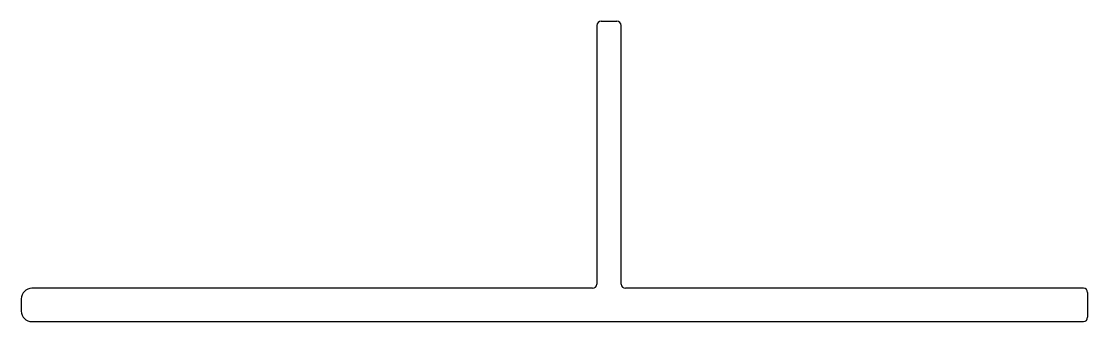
# Model space of a CAD drawing. Extents: x -42 to 60, y 1 to 29.
import ezdxf

# ---------------------------------------------------------------- set-up
doc = ezdxf.new("R2010")
doc.units = 0
doc.layers.add('1', color=7, linetype='CONTINUOUS')

msp = doc.modelspace()

# ---------------------------------------------------------------- linework, layer by layer
at = {"layer": '1', "color": 3, "linetype": 'CONTINUOUS'}
for p, q in [((13.3, 28.85), (13.3, 4.26)), ((15.19, 29.25), (13.71, 29.25)), ((15.6, 4.26), (15.6, 28.85)), ((12.89, 3.85), (-40.54, 3.85)), ((59.64, 3.85), (16.01, 3.85)), ((60.05, 1.09), (60.05, 3.45)), ((-41.54, 2.85), (-41.54, 1.68)), ((-40.54, 0.68), (59.64, 0.68))]:
    msp.add_line(p, q, dxfattribs=at)
for centre, radius, start, end in [((13.71, 28.85), 0.406, 90, 180), ((15.19, 28.85), 0.406, 0, 90), ((12.89, 4.26), 0.406, 270, 0), ((16.01, 4.26), 0.406, 180, 270), ((-40.54, 2.85), 1, 90, 180), ((59.64, 3.45), 0.406, 0, 90), ((-40.54, 1.68), 1, 180, 270), ((59.64, 1.09), 0.406, 270, 0)]:
    msp.add_arc(centre, radius, start, end, dxfattribs=at)

doc.saveas('drawing.dxf')
